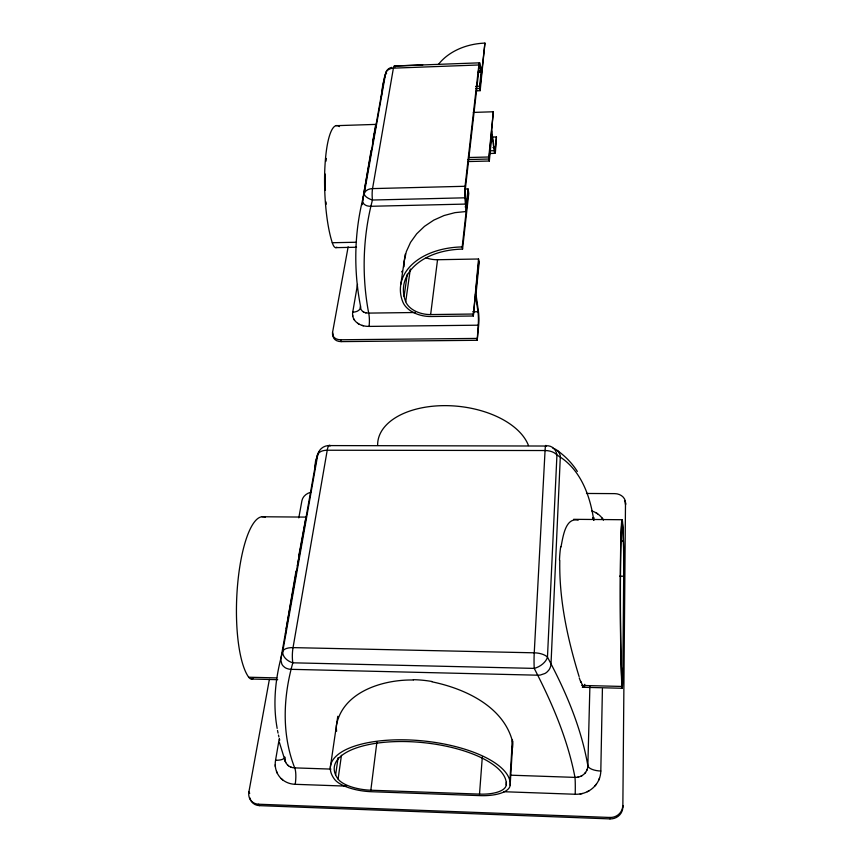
<?xml version="1.0" encoding="UTF-8"?>
<svg xmlns="http://www.w3.org/2000/svg" width="862" height="862" viewBox="0 0 862 862"><rect width="100%" height="100%" fill="white"/><g stroke="black" fill="none" stroke-linecap="round" stroke-linejoin="round"><path stroke-width="1.29" d="M620.705 541.056L623.388 541.077A27.347 0.636 89.8 0 1 623.679 576.225L622.87 670.033A32.821 0.787 89.9 0 1 621.955 686.443L581.796 685.441M249.764 797.673A12.704 11.055 -42 0 0 259.44 805.636L609.984 818.9A12.725 12.262 19.6 0 0 622.849 806.994L625.5 502.783A10.937 9.137 -0.7 0 0 614.681 493.624L586.472 493.463M575.18 794.268A24.836 23.802 3.2 0 0 600.814 771.037L602.409 688.792M589.888 686.475L587.862 765.758A12.542 12.1 15.5 0 1 574.986 777.384L510.606 775.186M314.641 469.542L315.524 461.299L317.787 454.619A11.928 11.583 24 0 1 330.2 445.589L546.486 446.031M559.794 560.397C559.029 599.866 567.584 638.968 579.092 676.53M510.142 785.25A90.37 35.245 5.9 0 0 408.189 739.919A90.37 35.245 5.9 0 0 334.424 779.129A33.37 12.865 6.7 0 0 371.457 791.715L479.908 795.626A33.747 13.156 5.1 0 0 510.142 785.25L512.847 741.191M509.873 780.929L512.416 739.618M341.46 755.284L338.087 779.065A29.48 11.368 6.7 0 0 370.832 790.217L479.509 794.117A29.814 11.615 5.1 0 0 506.22 784.926L506.382 782.276M381.176 98.02L382.717 84.929L385.659 73.227A9.493 8.275 24.2 0 1 391.736 67.376M479.509 794.117L482.321 756.868M348.151 246.801L332.549 332.495L333.066 334.348A9.611 7.133 -15 0 0 341.147 341.611L477.214 340.296L478.69 324.942A9.73 1.228 89.3 0 0 478.442 311.505L475.996 294.254L479.121 262.964L478.529 258.999L437.54 259.731A22.153 15.236 7.6 0 1 426.151 257.835M477.214 340.296L478.194 325.19A9.751 1.228 89.3 0 0 477.947 311.732L475.479 294.351M492.945 147.456L495.424 147.38L496.437 136.939L492.407 137.058M468.163 161.56L489.314 161.032L491.954 134.666L492.924 141.713M468.422 191.181L462.204 246.92A70.027 46.408 5.9 0 0 402.823 301.959A25.925 17.035 7.5 0 0 431.032 316.516L473.303 315.998L478.529 258.999M489.314 161.032L488.797 157.003L493.344 111.769L473.335 112.416M473.303 315.998L478.83 260.981M362.352 204.703L362.471 203.615M465.426 189.069A70.652 49.037 5.9 0 1 468.088 188.961L466.159 206.255L465.534 198.626A10.355 1.358 88.7 0 1 465.566 187.043L479.035 68.507A9.697 1.142 88.2 0 1 480.306 67.624L480.414 66.643L480.791 68.26L480.156 64.068A9.708 1.153 88.2 0 0 478.884 64.973L393.406 68.152A9.46 7.327 12 0 0 385.659 73.227L364.249 193.551C354.282 230.089 353.248 268.869 360.499 306.01A9.579 6.174 10.1 0 1 352.73 312.173A19.05 14.029 -13.5 0 0 369.022 326.407L478.194 325.19M476.363 90.887A60.642 45.557 6.2 0 1 480.166 90.672L479.584 86.211L481.212 71.546M438.758 63.982A61.493 47.798 5.9 0 1 484.929 43.1L479.875 88.441A63.4 47.636 6.2 0 0 475.899 88.667M472.99 314.037L430.644 314.565A22.908 15.042 7.5 0 1 405.711 301.678A66.988 44.393 5.9 0 1 462.56 249.107L468.756 193.39L468.088 188.961M480.166 90.672L484.929 43.1M465.534 198.626L465.523 204.078L370.908 206.287A10.333 7.101 -12.1 0 1 369.022 206.201L367.46 205.91A9.363 6.433 -12.1 0 1 365.779 205.285L364.626 204.585A9.137 6.282 -12.1 0 1 363.516 203.464L362.622 201.137A10.333 7.101 -12.1 0 1 362.676 199.736L384.646 76.502A9.525 6.034 -10.5 0 1 385.012 75.339L385.637 74.304A8.62 5.463 -10.6 0 1 386.618 73.248M404.009 266.757A69.531 54.015 -6 0 1 404.224 261.186L406.336 251.596L410.527 242.384L416.691 233.807L424.481 226.35L433.791 220.122L444.059 215.532L454.974 212.645L466.159 211.524L465.017 197.807A10.376 1.368 88.7 0 1 465.06 186.278L478.884 64.973M362.859 200.318L363.333 196.579M285.441 634.152L285.742 631.803M370.832 790.217L376.877 742.204M430.644 314.565L437.54 259.731M363.505 195.243L371.113 150.365M286.119 628.904L296.011 571.086M405.711 301.678L410.334 269.009M335.62 774.938L338.087 757.698M404.095 296.377L407.273 274.138M560.957 547.025C562.886 538.2 565.009 516.995 578.143 520.228M330.297 767.568L337.785 716.29M400.83 284.277L405.237 254.128M346.513 786.133L295.203 784.312A24.847 21.884 -38 0 1 288.371 783.008L286.432 782.2A24.804 21.841 -38 0 1 275.549 760.284L279.213 738.96M352.73 312.173L357.514 284.417M298.672 556.41L305.73 518.385M372.826 140.948L375.713 124.505M249.732 793.331L248.902 791.898L269.386 679.375M298.791 517.879L301.926 500.671A10.646 8.566 -20.6 0 1 310.676 492.299M329.963 446.074L330.2 445.589A11.939 2.769 -89.5 0 0 327.226 450.233L293.037 647.621A13.49 3.329 -87.3 0 0 292.832 662.813C283.124 696.959 281.583 734.402 294.707 767.88A12.822 3.06 -86.1 0 1 295.203 784.312M587.216 769.335L586.796 770.38M599.553 778.074L598.724 780.132M596.342 784.204L594.931 785.95M585.589 772.427L584.986 773.182M589.274 790.637L587.259 791.736M581.979 775.671L581.031 776.166M582.389 793.493L580.126 793.956M578.585 777.028L577.454 777.244M394.591 66.051L422.725 64.962M394.354 65.986L479.628 62.829M478.388 70.803L481.028 70.77L480.306 67.624M336.061 125.68L376.037 124.387M490.489 150.796L494.131 150.688A8.825 0.97 88.6 0 0 495.499 151.044L496.437 136.939M489.508 153.501L494.874 153.35M468.906 157.509L488.797 157.003M467.872 159.556L489.056 159.017L493.344 111.769M465.06 186.278L372.546 188.606A10.247 7.252 10.7 0 0 364.249 193.551A10.258 4.321 15.7 0 0 372.438 200.027L465.017 197.807M339.445 126.595A65.103 14.352 87.9 0 0 325.039 164.707A65.103 14.352 87.9 0 0 332.279 242.728L356.459 242.244M335.76 247.642L356.534 247.243M415.322 312.507L368.688 313.1A9.568 7.165 -17.2 0 1 360.478 305.967M472.613 311.796L477.947 311.732M332.549 332.495A9.633 7.133 -15 0 0 340.63 339.757L476.912 338.421M262.037 516.758L306.042 517.103M573.564 519.323L622.041 519.721M619.659 576.161L623.679 576.225M413.404 680.01C383.547 679.364 342.882 691.561 336.46 725.147A89.26 49.242 -3.3 0 0 336.611 731.213M291.13 669.332L537.726 675.194A13.684 12.456 -6.8 0 0 540.323 675.032L544.913 673.491A12.111 11.034 -6.7 0 0 547.047 672.004L548.609 670.356A12.402 11.303 -6.8 0 0 549.924 668.233L550.667 666.175A13.684 12.467 -6.9 0 0 551.012 663.837L560.3 457.162A12.305 10.053 -5.6 0 0 560.171 455.265L558.716 451.968A10.883 8.889 -5.5 0 0 557.294 450.46L555.699 449.371A11.152 9.105 -5.5 0 0 553.641 448.488L552.995 448.294M265.194 517.286A82.72 22.703 -87.6 0 0 237.987 580.611A82.72 22.703 -87.6 0 0 248.698 677.22L276.831 677.909M251.381 679.03L277.693 679.676M582.324 687.262L622.202 688.264M330.911 769.098L294.707 767.88A12.553 10.98 -42.8 0 1 284.632 757.267M503.699 791.715L575.191 794.258A13.189 0.722 -89.5 0 0 574.976 777.362C567.659 739.046 552.057 702.907 534.246 668.395A13.824 1.153 -89.4 0 1 534.246 652.814L545.064 450.535A12.208 0.948 89.9 0 1 546.066 445.783A12.187 10.797 -62.2 0 1 556.938 455.061C580.169 468.152 590.104 495.176 593.724 520.239M248.902 791.898A12.725 11.066 -41.8 0 0 258.622 804.224L609.865 817.467A12.747 12.284 19.2 0 0 622.763 805.539L622.849 806.994M431.905 681.81C464.51 688.469 503.16 706.161 512.394 741.104M365.919 312.852L365.197 312.658M363.462 325.793L362.008 325.373M591.731 510.897L592.345 511.101A22.013 18.673 -2.7 0 1 603.443 520.142M291.302 767.277L290.397 766.921M363.645 312.012L363.096 311.678M358.915 324.026L357.741 323.293M596.073 512.825L597.678 513.849M288.479 765.768L287.746 765.144M282.714 779.905L281.184 778.558M557.337 450.503C565.224 456.203 572.163 463.196 577.357 471.471M602.01 517.965L603.034 519.441M354.508 320.147L353.851 319.091M592.625 517.771L592.851 518.116A11.066 9.148 1 0 1 593.681 519.894L593.789 520.228M258.622 804.224L259.44 805.636M285.742 762.45L285.333 761.502M277.305 773.246L276.497 771.371M582.529 685.462L580.783 681.282M285.311 761.437L279.342 742.247M340.63 339.757L341.147 341.611M279.73 740.146L279.396 738.885M278.932 736.988L278.48 735.049M480.899 67.279L481.793 71.277M402.349 272.403L402.166 271.562M360.553 308.111L360.456 307.54M352.784 316.182L352.623 315.072M402.263 272.026L402.112 271.239M278.049 733.088L277.51 730.426M277.144 728.39L276.368 723.52M462.204 246.92L462.56 249.107M491.868 130.981L493.473 145.721M493.527 143.038L494.131 150.688M284.762 759.228L284.665 758.172M276.271 722.809C272.985 698.856 276.109 674.429 282.779 651.316L317.787 454.619A11.949 6.691 9.2 0 1 327.226 450.233L545.064 450.535A12.197 6.993 3.4 0 1 556.938 455.061L547.467 657.135C565.741 691.259 581.236 727.431 587.862 765.758A12.585 5.053 3.2 0 0 600.814 771.037M275.387 766.868L275.226 764.777M609.865 817.467L609.984 818.9M376.015 125.432L376.134 127.565M625.5 502.783L625.564 504.582A10.915 9.126 -0.7 0 0 624.519 500.617M621.955 686.443A85.791 2.047 89.8 0 1 620.446 564.028A85.791 2.047 89.8 0 1 623.42 538.319A30.957 0.722 89.8 0 1 623.754 578.014M622.795 668.341A28.996 0.69 89.9 0 1 621.976 682.769A82.052 1.95 89.8 0 1 620.543 565.741A82.052 1.95 89.8 0 1 623.388 541.077M338.087 779.065A86.437 33.704 5.9 0 1 408.685 741.643A86.437 33.704 5.9 0 1 506.22 784.926M377.642 445.417A76.632 44.005 5.9 0 1 445.029 405.636A76.632 44.005 5.9 0 1 528.481 445.557M253.256 678.426A31.625 8.717 -87 0 1 248.698 677.22M291.13 669.332A13.62 11.626 -29.5 0 1 288.716 669.063L286.658 668.427A12.348 10.538 -29.6 0 1 284.611 667.285L283.102 665.927A12.046 10.29 -29.6 0 1 281.842 664.052L280.85 660.023A13.62 11.637 -29.5 0 1 281.034 657.728L316.871 456.666A12.1 9.568 -18.4 0 1 317.41 454.824L318.25 453.196A10.958 8.663 -18.4 0 1 319.36 451.753M580.945 682.445A86.168 8.243 79.4 0 1 579.253 677.855M584.792 684.331A32.734 3.663 88.4 0 1 582.529 686.551A32.842 4.278 86.7 0 0 584.867 685.398M512.233 741.083A88.527 44.479 17.3 0 1 512.459 746.46L512.502 746.675A33.241 16.971 9.6 0 1 511.812 749.843M512.394 746.664A33.198 16.938 9.6 0 1 511.909 749.886M413.351 679.687A85.058 58.325 10.7 0 1 431.959 681.497M559.481 559.955A81.847 25.871 80.7 0 1 560.709 546.54M300.31 549.083A79.476 1.853 -79.1 0 1 297.325 565.806M593.401 517.523A22.003 18.716 -2.9 0 1 594.241 518.073M284.934 757.181A12.154 4.741 8.1 0 1 275.549 760.252M336.816 247.168A24.567 5.528 88.2 0 1 332.279 242.728M326.213 204.219A62.258 13.727 87.9 0 1 326.03 201.934M325.405 190.308A62.258 13.727 87.9 0 1 325.351 174.124M326.051 161.14A62.258 13.727 87.9 0 1 326.299 158.446M475.705 86.426A66.158 49.705 6.2 0 1 479.584 86.211M465.264 207.117A68.895 59.424 10.9 0 1 466.234 207.095M465.308 206.32A68.378 60.071 13 0 1 466.159 206.298M478.281 72.365A62.053 31.711 2 0 1 481.362 72.214M478.119 71.826A61.568 31.485 2 0 1 481.233 71.675M369.022 326.407A9.654 1.972 89.2 0 0 368.688 313.1C361.587 275.721 362.816 236.834 372.438 200.027A10.29 2.015 88.2 0 1 372.546 188.606L393.406 68.152A9.633 1.702 87.4 0 1 395.152 66.913M374.377 133.61A62.193 1.174 -78.7 0 1 372.783 142.758M495.424 147.38A8.835 0.97 88.6 0 1 494.055 147.014M480.328 71.611A59.392 31.151 2.1 0 1 481.836 71.546M534.246 652.814L293.037 647.621A13.242 5.937 8.4 0 0 282.779 651.316A13.221 9.353 14.8 0 0 292.832 662.813L534.246 668.395A13.544 8.2 -29.1 0 0 547.467 657.135A13.544 6.239 4 0 0 534.246 652.814"/></g></svg>
